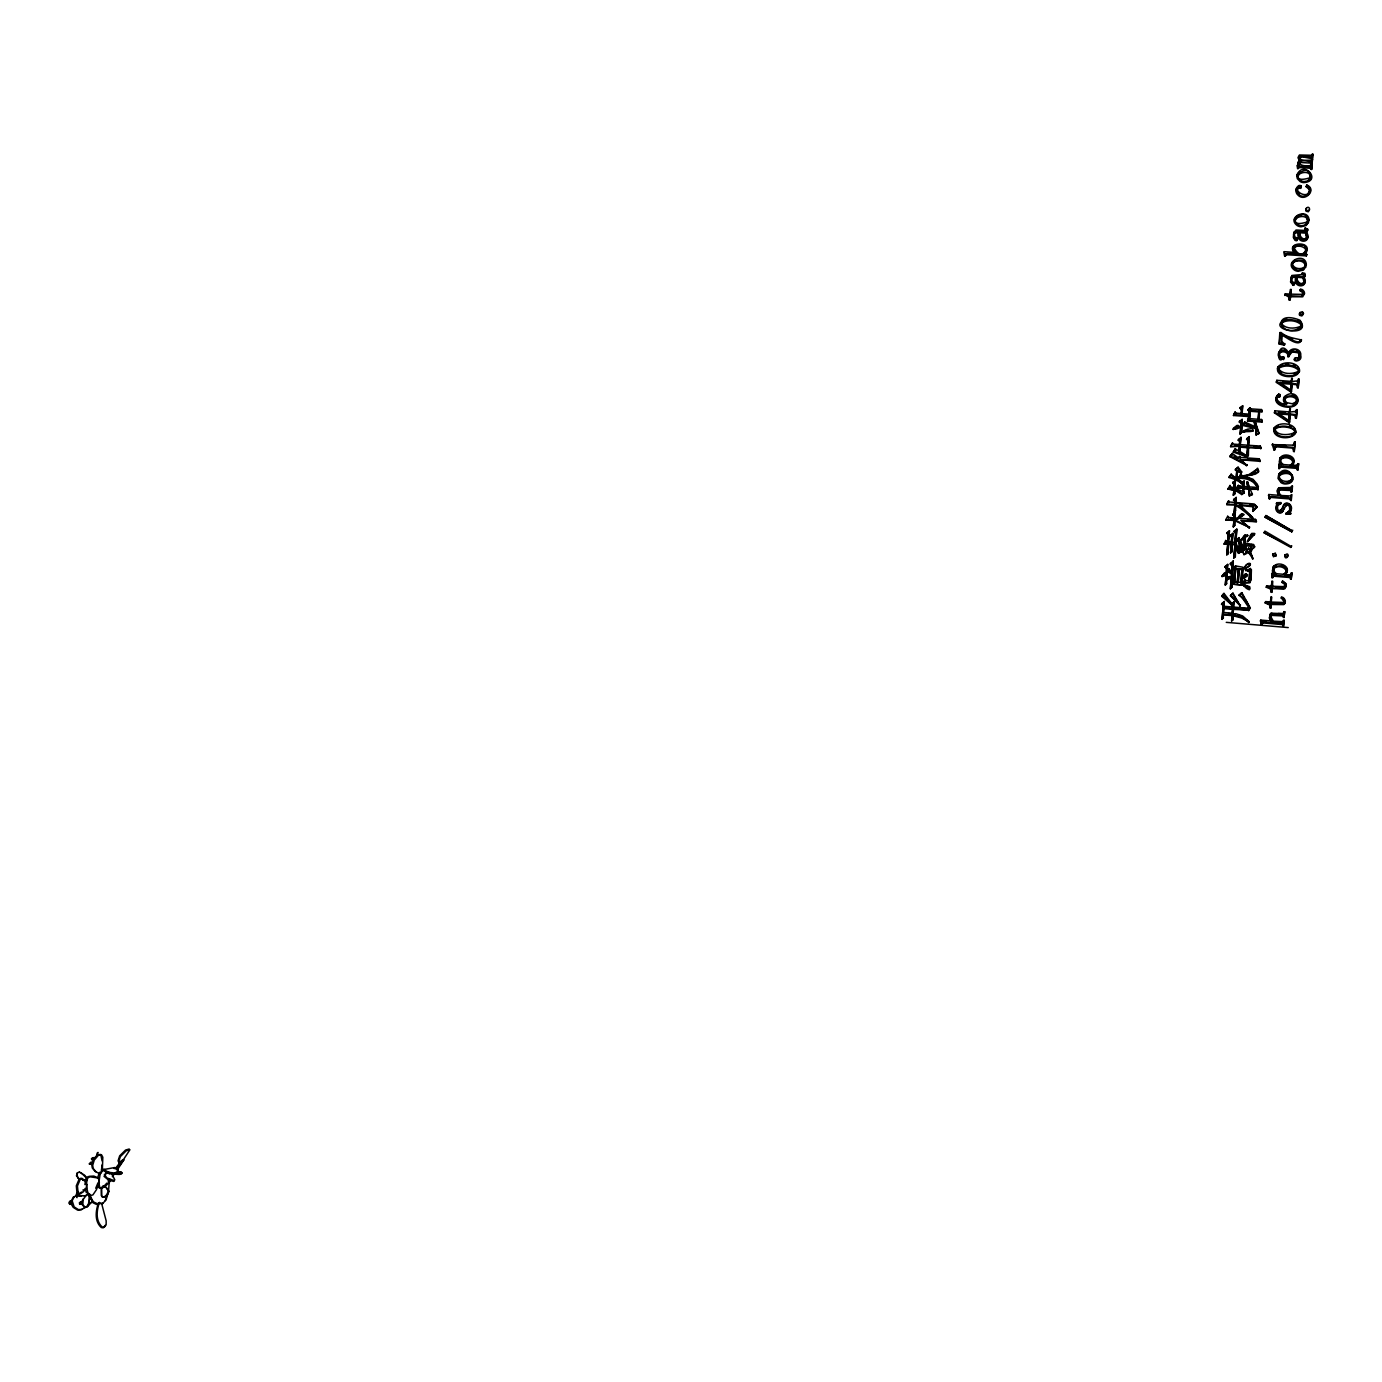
<?xml version="1.0" encoding="UTF-8"?>
<svg xmlns="http://www.w3.org/2000/svg" width="1382" height="1382" viewBox="0 0 1382 1382"><rect width="100%" height="100%" fill="white"/><g stroke="black" fill="none" stroke-linecap="round" stroke-linejoin="round"><path stroke-width="1.5" d="M98.087 1152.45L96.36 1156.337M1239.429 542.21L1238.928 551.539L1236.372 544.94L1239.257 550.796L1239.429 542.21L1237.011 539.567L1238.963 537.633L1244.508 549.76L1240.259 542.124M1249.276 589.769L1249.328 587.385C1236.579 579.835 1251.798 595.469 1249.673 586.694L1244.163 584.897L1243.662 586.089M1290.719 574.394L1291.945 572.891L1291.203 579.265L1289.752 576.536L1274.463 575.275L1272.027 577.676L1271.976 573.34L1274.947 573.582L1271.613 574.066M1297.404 465.285L1298.614 463.661L1297.888 470.035L1296.454 467.254L1281.304 466.08L1278.886 468.567L1278.851 464.197L1281.788 464.421L1279.991 462.4L1279.663 458.979M1290.425 579.196L1290.65 576.864M1291.168 572.822L1290.028 575.482L1284.949 575.154L1286.797 572.77M1297.111 469.984L1297.352 467.565M1297.853 463.609L1296.731 466.339L1291.686 466.045L1293.517 463.575M1291.203 579.265L1291.945 572.891M1297.888 470.035L1298.614 463.661M1298.113 161.953A3.179 2.902 4.5 0 0 1298.994 164.164L1299.823 164.821L1297.698 164.683L1297.301 165.788L1297.629 168.569L1299.581 166.41L1310.464 167.118L1311.639 169.485L1312.261 164.493L1310.879 166.445L1312.261 164.493M1271.976 573.34L1272.027 577.676M1278.851 464.197L1278.886 468.567M1297.698 164.683L1297.629 168.569M1284.154 603.934L1271.371 603.796L1270.766 608.184L1269.229 604.642L1265.221 603.001L1265.636 601.567L1270.697 601.999L1271.008 597.059L1271.112 602.742L1276.864 603.226M1265.273 602.258L1270.317 602.69L1271.008 597.059M1275.932 587.281L1284.189 587.35L1284.811 584.431L1281.891 582.323L1282.565 581.027L1286.279 583.86L1286.072 587.039L1283.602 588.68L1272.356 587.989L1271.751 592.377L1270.213 588.853L1266.223 587.212L1269.626 586.763M1271.993 581.269L1271.319 586.901L1271.993 581.269L1272.459 586.262L1272.77 581.321M1300.358 289.65L1303.209 291.619L1302.224 295.385L1302.829 292.604L1299.978 290.652C1300.928 286.765 1306.232 292.258 1304.09 294.746L1301.671 296.335L1290.702 295.783L1289.354 300.222L1288.611 296.94L1284.759 294.729L1285.122 293.744L1290.062 294.09L1291.099 289.477L1290.425 295.143L1291.099 289.477M1284.759 294.729L1289.682 295.092L1290.356 289.425M1269.989 608.115L1269.592 603.951L1265.221 603.001M1270.974 592.325L1270.594 588.145L1266.638 585.778L1271.682 586.193M1289.354 300.222L1288.991 295.955L1285.087 294.452L1284.707 295.437M1270.766 608.184L1271.371 603.796M1271.112 602.742L1271.786 597.128M1271.751 592.377L1272.356 587.989M1272.805 577.745L1273.599 575.448M1279.663 468.619L1280.458 466.252M1290.114 300.291L1290.702 295.783M1298.389 168.621L1299.201 167.516L1310.084 168.241L1310.879 169.433M1288.646 421.631L1289.458 413.84L1277.953 412.959L1289.026 420.767L1288.646 421.631L1277.59 413.961M1289.786 408.692L1289.199 412.786L1290.546 408.744M1290.546 391.106L1291.358 383.298L1279.887 382.451L1290.926 390.208L1290.546 391.106L1279.507 383.47M1291.686 378.184L1291.099 382.296L1292.446 378.253M1289.026 420.767L1289.458 413.84M1290.926 390.208L1291.358 383.298M1289.579 411.922L1274.895 410.8L1274.446 412.873L1289.337 422.771L1290.218 413.892L1295.694 414.721L1296.299 418.383L1297.162 409.608L1295.953 411.508M1276.467 381.207L1276.381 382.399L1291.237 392.229L1292.118 383.35L1297.577 384.179L1298.182 387.841L1299.045 379.1L1297.836 381.017M1289.337 422.771L1290.218 413.892M1291.237 392.229L1292.118 383.35M1303.312 277.747L1305.334 275.605L1304.867 273.325C1299.961 271.909 1303.036 276.59 1304.47 274.327L1304.936 276.607L1303.312 277.747C1310.188 288.147 1292.256 289.063 1295.746 277.229L1296.126 276.227L1294.606 276.106L1291.824 277.316L1292.032 281.669L1294.83 282.809L1293.587 284.364L1290.874 280.943L1291.116 276.866M1299.184 231.088C1306.197 232.124 1307.527 231.796 1305.195 227.978L1308.098 229.412L1306.456 232.124C1313.315 242.437 1295.47 243.37 1298.907 231.606L1294.623 232.694L1294.018 236.944L1295.867 238.758M1304.763 229.602L1305.195 227.978M1282.997 621.537L1284.189 620.311L1283.498 626.184L1282.151 623.645L1263.545 622.073L1261.265 624.318L1260.436 620.76L1265.964 621.226M1283.533 612.865L1284.724 611.639L1284.016 617.512L1282.686 614.955L1274.498 614.264L1271.526 614.696L1270.697 616.441L1273.288 621.14L1283.066 621.658L1281.874 622.556L1272.908 621.814L1270.421 618.151L1271.526 614.696M1291.168 494.583L1291.237 500.526L1289.924 497.9L1271.509 496.449L1269.246 498.781L1268.797 494.514L1279.732 495.378L1277.452 490.455M1283.895 488.019L1290.166 488.502L1292.464 486.153L1292.135 491.249L1290.978 491.975L1290.443 489.401L1280.509 488.796L1278.212 491.698L1279.525 495.084M1291.254 487.5L1292.464 486.153M1293.483 451.534L1293.137 448.666L1291.634 448.01L1276.139 446.818L1274.014 450.031L1272.304 444.589L1293.051 445.159L1295.176 441.981L1294.243 451.603L1292.913 447.371L1276.519 445.971L1275.292 447.06M1294.416 441.912L1293.327 445.609M1295.521 418.314L1294.813 415.239L1289.838 414.755M1297.404 387.789L1296.696 384.732L1291.738 384.265M1299.564 159.811C1297.473 154.197 1309.238 158.93 1311.38 158.239L1312.589 159.345L1311.95 164.337L1310.395 163.093L1301.032 162.489L1298.89 162.921L1299.235 164.942M1311.743 155.51L1312.9 154.214L1312.261 159.206L1312.9 154.214M1282.703 626.132L1282.928 623.956M1283.412 620.242L1282.686 622.315M1283.239 617.443L1283.463 615.266M1283.947 611.57L1283.222 613.643L1278.195 613.539M1290.46 500.474L1290.684 498.211M1290.978 491.975L1291.203 489.712M1291.686 486.101L1290.961 488.261M1296.402 409.556L1295.487 412.786M1298.285 379.031L1297.37 382.296M1311.518 164.441L1311.276 165.339C1296.074 168.293 1294.779 156.736 1311.466 162.247L1312.347 163.231M1312.157 154.162L1311.207 155.25L1299.426 154.991L1298.061 157.945L1299.754 160.917L1298.441 156.822L1300.065 155.803M1283.498 626.184L1284.189 620.311M1284.016 617.512L1284.724 611.639M1291.237 500.526L1291.928 494.635M1291.755 492.044L1292.066 486.965M1294.243 451.603L1295.176 441.981M1296.299 418.383L1297.162 409.608M1298.182 387.841L1299.045 379.1M1306.733 254.392L1286.918 253.493L1285.778 254.703L1306.301 255.877L1306.733 254.392L1305.282 253.234L1306.716 249.434L1305.178 246.549M1311.639 169.485L1311.863 165.598M1251.159 574.532L1249.95 582.738L1242.833 582.807L1249.518 582.392L1251.09 580.285L1251.401 569.643L1250.295 568.468L1248.792 570.196L1245.614 570.196L1249.743 571.958L1248.81 581.286M1269.937 614.351L1269.972 618.549L1271.855 621.019L1260.799 620.086L1261.265 624.318M1268.417 495.551L1268.797 494.514M1272.269 445.073L1272.667 443.743M1274.446 412.873L1274.895 410.8M1291.479 381.397L1276.83 380.309L1276.761 381.501L1291.634 391.331M1284.897 343.548L1284.362 345.189L1279.093 343.963L1279.767 333.373L1281.01 332.475C1286.797 337.588 1294.917 338.348 1301.619 340.007C1298.043 346.105 1286.366 335.55 1281.926 334.202L1281.701 341.285L1284.724 344.239L1279.456 343.03L1280.129 332.423M1285.847 254.461L1284.673 256.136L1284.241 251.679L1295.59 252.457L1295.193 253.476L1291.427 253.217M1269.246 498.781L1268.78 494.756M1284.673 256.136L1284.241 251.679M1262.042 624.37L1262.751 622.228M1270.006 498.85L1270.732 496.604M1285.433 256.188L1286.141 253.666M1274.014 450.031L1274.394 446.801L1272.632 444.227M1274.774 450.1L1275.655 446.213M1240.362 446.334L1239.689 452.329L1240.362 446.334L1247.773 446.904L1246.823 456.993L1248.395 455.162L1248.551 446.956L1261.075 448.044L1248.205 447.803L1248.05 455.991M1240.967 437.334L1240.155 445.488L1240.967 437.334L1238.203 440.15L1239.637 441.704L1239.378 445.436L1235.128 445.108M1242.159 419.368L1241.675 432.324L1240.138 434.173L1241.14 423.013L1239.464 421.337L1242.159 419.368L1241.347 433.171M1231.535 571.215L1231.88 565.981L1230.066 563.977L1233.262 560.902L1231.915 587.108L1230.36 588.818L1231.69 572.994L1227.285 570.766L1226.421 579.594L1228.771 576.709L1231.051 577.693L1226.387 580.198L1226.387 584.154L1225.281 585.052L1226.249 574.636L1221.843 576.363L1224.487 572.891L1226.318 573.651L1224.176 573.599L1221.843 576.363M1240.95 552.316L1240.034 542.867L1241.278 551.591L1238.548 553.353L1235.646 546.581L1235.387 556.272L1233.832 558.017L1235.042 544.059L1232.208 543.834L1231.777 551.936L1230.533 552.938L1231.431 543.765L1228.598 543.541L1228.028 553.854L1226.784 554.856L1227.821 543.472L1224.02 544.059L1227.51 544.232M1235.767 532.951L1234.817 543.091L1235.767 532.951L1234.351 530.999L1236.804 529.116L1235.715 545.596L1236.717 544.197M1233.832 558.017L1235.042 544.059M1235.646 546.581L1235.059 556.998M1235.525 544.283L1236.804 529.116M1233.763 582.548L1234.972 568.572L1233.988 567.622L1235.525 565.894L1243.23 567.276L1241.502 583.187L1242.694 585.018L1232.606 584.189L1242.694 585.018M1234.972 568.572L1234.091 581.839L1232.606 584.189M1235.508 614.334L1232.848 613.953L1235.836 613.66L1242.677 615.975L1249.19 621.727L1242.107 617.357L1233.055 615.007L1233.02 619.482L1231.604 621.054L1232.278 614.938L1223.467 614.195L1222.068 619.378L1223.277 605.368L1221.705 603.606L1224.331 601.481L1223.692 606.974L1228.961 607.406M1228.546 613.591L1232.07 613.884L1232.709 608.633L1223.899 607.89L1223.277 613.142L1223.899 607.89M1232.899 605.8L1232.485 607.717L1232.899 605.8L1231.31 604.038L1233.936 601.913L1233.59 607.095L1247.86 608.166L1248.896 610.118L1233.159 609.376L1232.848 613.953M1231.604 621.054L1232.278 614.938M1232.07 613.884L1232.709 608.633M1235.75 568.382L1234.541 582.617L1235.75 568.382L1238.462 568.607L1237.253 582.841L1238.462 568.607M1233.055 615.007L1232.692 620.155M1233.262 607.769L1233.936 601.913M1233.176 613.28L1233.487 608.702L1248.896 610.118M1243.126 484.218L1242.988 486.395L1238.099 485.859L1242.66 487.19L1243.126 484.218L1241.675 482.767L1244.111 481.005L1243.42 487.259L1244.111 481.005M1242.884 487.967L1236.527 488.416L1242.884 487.967L1242.66 491.353L1234.869 488.312L1235.404 480.331L1232.64 482.888L1234.074 484.46L1233.798 488.796L1230.274 487.552L1230.032 485.497L1230.274 487.552M1241.779 494.549L1241.399 492.787L1234.748 490.005L1241.779 494.549L1243.938 493.132L1243.645 488.019L1248.533 488.416L1249.414 496.121L1252.403 494.203L1249.812 488.52L1258.276 489.297L1249.466 489.314L1249.812 488.52M1243.109 492.096L1243.645 488.019M1238.013 582.893L1239.239 568.676L1241.952 568.9L1241.071 582.409L1238.358 582.185L1239.239 568.676M1248.844 416.569L1233.452 415.516L1233.763 414.652L1249.19 415.706L1247.531 421.026L1261.939 422.132L1261.628 419.523L1259.071 419.333L1259.607 411.093L1262.284 411.3L1259.261 411.974L1258.726 420.197M1245.389 414.755L1248.948 415.015L1249.535 410.575L1248.188 409.504L1249.967 407.725L1250.796 408.865L1261.507 409.556L1262.284 411.3M1249.19 415.706L1247.531 421.026M1248.948 415.015L1249.535 410.575M1246.823 456.993L1248.222 440.184L1246.789 438.612L1249.224 436.643L1248.654 445.28L1260.298 446.058L1261.075 448.044M1247.549 446.058L1248.222 440.184M1250.313 410.385L1249.432 419.489L1250.313 410.385L1258.847 411.041L1258.311 419.282L1249.76 418.625M1248.309 446.127L1249.224 436.643M1240.742 583.118L1241.952 568.9M1243.886 569.056L1242.729 568.952L1241.848 582.478L1243.023 584.31M1249.915 569.142L1245.908 569.954L1250.088 571.25L1249.173 580.872M1257.966 420.145L1258.847 411.041M1222.068 619.378L1223.277 605.368M1228.425 534.454L1227.613 542.521L1228.425 534.454L1226.991 532.744L1229.444 530.723L1228.391 542.573L1229.444 530.723M1226.784 554.856L1227.821 543.472M1223.692 606.974L1224.331 601.481M1226.007 574.376L1226.68 568.261L1225.108 566.516L1227.717 564.392L1227.009 570.991L1227.717 564.392M1223.467 614.195L1223.174 618.48M1225.281 585.052L1226.249 574.636M1226.318 573.651L1226.68 568.261M1228.598 543.541L1228.028 553.854M1231.051 577.693L1226.698 579.49L1226.387 584.154M1227.285 570.766L1226.421 579.594M1234.748 490.005L1234.903 493.547L1233.349 495.326L1234.005 489.694L1227.855 488.934L1233.677 490.489M1233.349 495.326L1234.005 489.694M1233.798 488.796L1234.402 483.648L1232.969 482.076M1234.437 490.8L1234.575 494.341M1235.404 480.331L1234.541 489.107L1240.38 491.387M1231.88 536.942L1231.224 542.815L1231.88 536.942L1230.585 535.11L1232.899 533.331L1232.312 542.124L1235.145 542.349M1230.533 552.938L1231.431 543.765M1236.026 478.535L1231.172 474.164L1230.861 474.976L1236.026 478.535L1236.838 470.364L1235.508 469.172L1238.082 467.185L1241.744 471.97L1241.14 473.128L1237.287 471.124L1241.744 471.97M1231.984 542.867L1232.899 533.331M1235.715 504.689L1235.387 505.484C1243.645 508.541 1267.259 533.331 1239.257 505.415L1239.585 504.637C1267.622 532.588 1243.973 507.764 1235.715 504.689L1235.56 510.787L1234.143 512.446L1234.972 504.275L1226.68 504.534L1234.644 505.052M1235.18 500.992L1234.765 503.238L1235.18 500.992L1233.746 499.42L1236.199 497.416L1235.525 503.29L1241.641 503.791M1236.354 477.723L1236.838 470.364M1232.208 543.834L1231.777 551.936M1242.383 521.187L1256.445 521.636L1240.76 520.254L1249.345 527.423L1234.834 519.77L1234.731 525.281L1233.314 526.922L1234.074 519.718L1225.644 519.96L1233.746 520.478M1230.187 518.371L1233.867 518.665L1234.333 515.814L1232.882 514.242L1235.335 512.238L1234.627 518.716L1237.08 518.924L1240.103 515.002M1234.143 512.446L1234.972 504.275M1233.314 526.922L1234.074 519.718M1233.867 518.665L1234.333 515.814M1231.172 474.164L1229.013 477.498L1232.295 478.5A36.191 34.17 10.3 0 1 1241.243 483.078L1236.769 478.846L1237.287 471.124M1241.071 414.427L1241.675 409.262L1240.12 407.586L1242.677 405.738L1242.159 413.615L1249.293 414.151M1234.834 519.77L1234.402 526.041M1234.627 518.716L1235.335 512.238M1235.387 505.484L1235.232 511.565M1235.525 503.29L1236.199 497.416M1236.769 478.846L1237.616 470.312M1239.274 447.112L1238.946 452.035L1239.602 446.265L1230.585 446.559L1239.602 446.265M1241.675 409.262L1241.399 413.546L1235.923 413.132L1235.093 411.991L1233.763 414.652M1239.378 445.436L1239.965 440.875L1238.531 439.303M1240.138 434.173L1241.14 423.013M1241.831 414.479L1242.677 405.738M1230.36 588.818L1231.69 572.994M1230.395 563.251L1232.208 565.255L1231.742 572.252L1228.736 568.555L1227.32 570.282M76.252 1196.639L78.48 1191.889M1233.262 429.56L1239.809 426.485L1236.959 425.397L1233.366 428.316C1231.794 430.51 1240.431 428.489 1239.084 426.865M89.191 1200.716L89.035 1194.653M88.362 1193.875L90.227 1195.24L88.603 1205.087L87.394 1206.918L84.596 1207.523L82.264 1204.758L81.901 1201.286L85.788 1195.862M101.612 1168.723L102.026 1164.94M102.13 1160.932L100.713 1154.471L97.552 1154.713L93.337 1159.619L91.782 1164.888L92.3 1167.98L95.099 1171.366L99.936 1173.888L102.32 1171.107L102.821 1157.235L101.629 1154.955L98.468 1155.197L94.252 1160.103L92.698 1165.371L93.216 1168.464L96.014 1171.85M101.456 1187.674L101.301 1195.568L102.683 1197.244L106.604 1196.121L109.005 1191.457L106.483 1187.725L103.149 1186.119L101.456 1187.674L101.767 1195.931M1250.883 551.038L1250.9 545.354L1245.476 544.923L1245.579 549.414M1251.211 550.295L1251.556 545.614M1278.696 352.531C1275.5 361.462 1290.46 357.731 1280.25 356.746L1279.387 354.172M1286.815 572.476L1287.005 571.25A5.511 5.2 14.4 0 0 1286.106 568.002L1281.546 565.117M1293.535 463.419L1293.725 462.21A5.442 5.113 10.9 0 0 1292.826 459.031M104.652 1169.448L102.648 1169.967L100.109 1174.475L98.796 1182.802L99.849 1187.587L101.663 1188.399L105.498 1186.188L109.644 1181.783L110.024 1179.433L109.143 1180.746L108.107 1179.986M1309.376 192.184L1309.359 189.576L1306.059 186.587L1306.733 184.929C1317.582 189.386 1304.746 202.809 1297.802 194.914A6.115 5.597 5 0 1 1296.057 191.614C1294.727 188.868 1299.477 182.769 1301.343 186.535L1300.6 188.349C1296.541 187.019 1295.366 192.927 1299.339 194.206M1272.805 568.019L1273.133 571.526L1274.947 573.582M86.41 1188.503L87.014 1184.65L84.751 1180.625L82.16 1178.414L80.467 1178.863L77.444 1185.981L78.152 1193.322L79.672 1193.996L82.903 1192.148L86.41 1188.503L85.269 1188.365M1284.068 397.446L1283.982 400.175L1286.504 404.563C1277.02 398.154 1292.205 388.653 1297.162 397.014A5.701 5.321 9.3 0 1 1298.009 400.193C1297.059 413.149 1268.365 406.187 1277.555 395.166M1292.636 479.589L1292.481 475.771L1289.942 472.748M1305.731 267.037L1304.142 261.336M1308.478 222.554L1308.322 218.926L1305.835 216.058M1278.575 474.924L1278.765 478.863L1281.511 481.869A7.877 7.376 11.2 0 0 1285.398 483.164L1289.579 482.508L1292.55 479.934M1297.352 402.577L1297.612 401.074A5.701 5.321 9.3 0 0 1296.765 397.912L1296.005 396.945M1280.665 459.36L1281.079 462.417L1283.204 464.525L1290.391 465.095L1292.412 463.73M1293.932 232.262L1293.31 237.359L1294.917 240.278L1296.955 240.503L1297.612 238.153L1294.848 237.03L1294.329 234.197M115 1174.026C120.545 1168.308 127.023 1176.237 115 1174.026C115.466 1169.189 127.299 1173.214 119.215 1173.767M104.272 1169.742L103.443 1170.623L108.314 1173.353L116.261 1173.957M1235.853 502.512L1254.234 503.981L1257.136 506.883L1252.938 511.392L1253.681 506.019L1239.585 504.637M1252.938 511.392L1253.681 506.019M1299.287 357.506L1299.253 354.604A3.559 3.3 8.2 0 0 1297.594 352.686L1292.187 351.961L1287.972 356.711C1288.922 352.03 1281.891 350.043 1279.456 353.498M1289.7 510.666L1289.596 506.071L1287.713 505.017L1285.312 506.278M84.889 1184.581L86.081 1178.656L88.12 1176.531L98.519 1178.051L99.349 1182.629L96.343 1189.833L92.922 1194.894L89.26 1195.914M86.289 1184.357L87.481 1178.431L89.502 1176.307L93.821 1176.082L98.519 1178.051M1288.853 356.781L1290.892 351.754L1297.992 351.754A3.559 3.3 8.2 0 1 1299.65 353.671L1298.234 359.026L1299.235 357.472M80.035 1204.361L82.246 1203.238L81.417 1202.098M1292.567 463.609L1292.498 460.897C1290.132 457.269 1283.74 456.699 1280.63 459.48M1285.847 572.684L1285.761 569.92C1283.412 566.223 1276.933 565.583 1273.789 568.417L1274.239 571.543L1276.381 573.703L1283.636 574.307L1285.675 572.925M71.104 1201.77L71.76 1203.687L70.43 1201.096M1301.999 326.895L1300.79 322.161M1277.849 367.215C1273.755 379.566 1304.798 379.912 1297.992 367.474M1273.962 428.23C1271.388 438.647 1291.013 440.772 1295.452 433.292C1298.078 422.754 1277.175 420.56 1273.599 429.094M1296.541 401.868L1296.471 399.415C1294.088 396.133 1288.024 395.805 1285.191 398.569M1276.847 505.276C1272.822 509.889 1280.699 516.92 1283.17 510.563M1299.926 358.404L1299.564 352.669M1284.362 345.189L1281.943 343.168M1278.816 489.936L1279.093 493.08L1281.149 495.499L1290.823 495.965M1284.724 603.537C1285.986 598.043 1278.35 595.469 1283.982 601.343M88.051 1205.277L88.811 1202.236M1275.845 556.1L1275.396 553.007L1272.58 554.476M1285.105 554.735C1286.901 562.111 1290.512 549.898 1284.724 555.46C1284.811 561.869 1291.565 553.387 1285.156 554.942M81.192 1172.8L87.083 1178.673L87.014 1180.193L87.429 1178.535L84.596 1175.218L79.31 1172.109M1272.943 553.733L1273.409 556.808L1276.225 555.357M97.638 1178.449L98.727 1174.32M1247.601 541.675L1254.424 534.471L1252.317 533.728L1250.347 535.335M1247.22 541.416L1251.677 533.4L1254.511 533.435L1247.946 540.932M99.469 1202.357C96.619 1210.338 95.323 1220.772 102.251 1227.061L104.186 1227.371L106.138 1224.849L106.172 1220.893L101.715 1203.774L98.502 1202.824C95.669 1210.787 94.356 1221.239 101.283 1227.527L103.218 1227.838L105.17 1225.316M114.205 1168.654L114.516 1167.583L117.919 1168.585L118.386 1172.731M117.608 1169.673L117.919 1168.585M105.274 1200.595L107.71 1192.441M1298.614 358.093L1296.022 357.662C1289.717 362.032 1302.777 362.654 1300.756 355.502C1301.809 348.022 1289.734 346.26 1288.404 353.775L1287.696 352.082M1294.589 358.249L1296.23 360.408L1299.253 359.078M1276.467 506.071L1276.674 502.702L1276.882 504.758M1289.976 512.394C1293.414 507.954 1287.678 499.783 1283.671 505.536M1253.111 431.08L1247.946 430.579L1243.472 432.013C1245.545 430.942 1256.722 432.894 1252.092 428.645L1247.721 429.128L1243.575 430.787L1243.472 432.013M1244.163 584.897L1249.622 589.077M1299.512 157.513L1301.74 156.235L1311.103 156.84L1312.658 158.084M1298.89 162.921L1299.27 161.798M1299.322 162.61L1299.702 161.487M1300.6 188.349L1301.084 185.654M1311.518 159.155L1311.777 157.116M69.394 1202.495L70.206 1201.113M83.266 1198.799L82.799 1204.568L85.148 1207.332M1311.19 164.303L1311.466 162.247M1312.589 159.345L1311.19 161.314L1311.829 159.293L1311.587 160.191C1308.927 159.897 1298.095 161.832 1299.909 156.408M1310.758 168.5L1311.138 167.395M1251.384 551.09L1252.299 548.775M1294.243 233.748L1295.297 231.882M1304.487 274.344L1291.928 275.45L1290.494 281.945L1293.207 285.366L1294.468 282.429M1295.141 238.671L1295.521 237.635M1305.161 228.548C1311.812 231.52 1297.957 229.861 1295.919 230.068L1293.552 233.316M1296.005 240.727L1297.612 238.153M1304.798 229.032L1307.7 230.466L1306.059 233.178C1312.9 243.474 1295.072 244.407 1298.527 232.66L1298.907 231.606M1302.656 239.812L1300.134 237.324L1299.667 231.658L1305.575 232.072L1306.767 237.652C1303.105 241.608 1298.769 235.493 1299.667 231.658M1296.955 240.503L1297.698 238.74M1233.452 415.516L1235.093 411.991M1235.923 413.132L1235.594 414.013L1234.782 412.873M1304.591 239.881L1306.681 237.514L1305.575 232.072M1306.336 229.948L1306.716 228.894M1241.347 410.126L1240.12 407.586M1306.733 230.293L1307.13 229.239M1306.612 231.416L1307.234 229.74M1291.669 282.671L1291.151 279.838L1292.498 276.486M1240.811 423.877L1239.464 421.337M1273.202 566.983L1272.338 571.112L1274.584 574.307M1238.186 425.328L1233.038 429.18M1239.706 444.589L1233.331 444.088L1232.502 442.948L1230.585 446.559M1289.682 295.092L1290.062 294.09M1293.207 285.366L1293.587 284.364M1299.132 284.105L1296.972 280.684L1296.886 276.279L1302.811 276.694L1304.314 281.133L1302.863 284.105M1239.447 427.712L1239.809 426.485M1294.174 285.141L1294.83 282.809M1280.06 457.96L1279.196 462.124L1281.425 465.25M1306.301 255.877L1306.698 254.858M1240.535 459.152L1246.789 465.458L1229.911 456.647L1232.191 453.417L1238.445 457.891L1239.689 456.423L1240.518 457.459L1259.209 458.789L1260.246 460.811L1240.207 459.981L1260.246 460.811M1249.19 411.439L1248.188 409.504M1229.911 456.647L1232.191 453.417M1255.236 428.472L1242.884 425.483L1243.213 424.62L1255.582 427.608L1256.1 435.036L1259.088 433.05L1254.977 421.182L1254.113 422.132L1255.167 427.746L1244.336 422.823L1244.681 421.959L1255.512 426.883L1256.1 435.036M1242.919 454.125L1245.32 456.388L1233.297 452.069L1235.197 448.822L1239.274 451.188M1247.86 410.385L1249.967 407.725M1302.017 274.154L1302.431 272.565M1233.297 452.069L1235.197 448.822M1250.796 408.865L1250.451 409.746L1249.639 408.606M1303.572 274.5L1303.969 273.481M1235.888 449.841L1235.577 450.687L1234.869 449.668M1303.934 282.135L1302.811 276.694M1303.986 274.845L1304.366 273.843M1279.093 343.963L1279.456 343.03M1299.978 290.652L1300.652 289.08M91.402 1158.634L92.559 1159.515M1233.953 456.146L1238.117 458.72L1239.689 456.423M1247.877 441.031L1246.789 438.612M1236.51 471.193L1235.508 469.172M1280.751 357.973L1280.25 356.746M1240.518 457.459L1240.19 458.288L1239.36 457.252M1258.743 433.913L1254.977 421.182M1259.261 411.974L1259.607 411.093M1235.18 469.984L1238.082 467.185M1261.507 409.556L1261.939 412.164M1282.686 357.627L1283.049 356.711M1284.051 357.022C1275.431 369.53 1277.538 336.137 1288.784 352.842L1288.404 353.775M80.692 1201.96L79.413 1202.737L79.69 1204.396M1283.567 359.666L1284.379 357.869M1245.32 456.388L1245.942 455.214L1240.017 451.499M1276.381 382.399L1276.83 380.309M1226.68 504.534L1228.615 500.837L1229.444 501.994L1235.093 502.443M1261.628 419.523L1261.939 422.132M1241.537 475.218C1248.499 479.295 1257.758 464.628 1258.795 471.366L1252.006 474.734L1242.781 475.805L1252.938 479.208L1257.395 484.322L1258.104 487.328L1253.491 482.491A17.482 16.463 10.5 0 0 1245.579 478.863L1238.635 478.017L1240.829 474.199L1241.209 476.03L1247.03 475.443M1287.972 356.711L1288.352 355.796C1289.51 349.819 1278.834 348.972 1279.006 355.105L1279.887 357.662M1238.635 478.017L1240.829 474.199M1246.374 465.786L1247.117 464.628M1234.852 501.787L1233.746 499.42M1234.195 517.887L1228.667 517.438L1227.7 516.263L1228.339 518.215M1241.243 483.078L1241.865 481.921L1237.097 478.034M1278.402 394.976L1278.765 394.077L1280.164 394.889L1279.473 397.273C1274.86 395.874 1275.776 402.421 1279.231 403.199M1301.36 339.575L1299.581 340.127M1279.905 394.457L1279.473 397.273M1296.022 357.662L1294.208 359.182M95.721 1188.244L97.984 1182.837M1260.712 448.891L1260.298 446.058M1234.005 516.592L1232.882 514.242M1247.773 487.604L1246.685 482.646L1247.549 481.765L1249.276 486.896L1257.499 487.414L1258.276 489.297M1248.931 487.691L1247.549 481.765M1228.114 535.197L1226.991 532.744M1243.938 493.132L1243.437 491.301M1259.209 458.789L1259.9 461.64M1225.696 540.483L1226.076 542.383L1225.696 540.483L1224.02 544.059M1249.414 496.121L1248.533 488.416M1249.466 474.855L1254.908 472.005L1257.309 468.325M1244.094 476.531L1255.357 474.147L1258.432 472.178L1257.827 468.377M1290.615 392.177L1290.995 391.279M1237.08 518.924L1241.727 513.672A2.764 2.609 11.2 0 1 1243.8 514.432L1237.719 518.958L1243.852 514.83M1231.552 537.684L1230.585 535.11M1279.076 473.732L1278.022 478.431L1281.131 482.681A7.86 7.376 11.3 0 0 1285.018 483.976C1302.069 483.994 1286.953 460.914 1278.713 474.544M1235.439 533.711L1234.351 530.999M1297.197 385.077L1297.577 384.179M1297.128 174.909C1303.399 159.241 1322.574 181.18 1303.779 182.631A7.636 6.996 4.8 0 1 1299.996 181.457L1297.318 178.641L1296.903 176.205L1297.508 173.821L1300.617 171.385M1257.931 490.109L1257.499 487.414M1257.827 487.535L1258.449 486.516M1281.978 509.112L1280.319 510.839L1277.659 509.803L1277.504 505.898L1280.959 502.564L1276.674 502.702M1226.352 568.969L1225.108 566.516M1239.101 542.953L1237.011 539.567M1288.698 422.719L1289.734 421.907M1236.683 540.31L1238.963 537.633M1299.011 166.496L1298.009 167.464M1249.846 517.127L1250.606 516.022M1295.314 415.602L1295.694 414.721M1244.18 550.485L1244.059 538.324L1240.829 540.397L1244.975 534.782L1247.601 535.197L1244.733 537.892L1245.113 543.938L1245.078 537.149L1247.756 535.663M1228.736 568.555L1229.324 570.818M1241.191 540.673L1244.405 537.581L1244.508 549.76M1254.355 509.751L1257.136 506.883M1233.262 560.902L1231.587 587.799M1234.506 520.548L1249.345 527.423M1249 528.183L1249.743 527.095M1247.41 536.423L1247.601 535.197M1227.579 578.177L1229.514 576.484M1234.644 569.28L1233.988 567.622M1238.047 518.198L1255.685 519.494L1247.497 519.684M1221.671 596.264L1223.951 593.379L1231.379 603.053L1230.654 603.951L1221.671 596.264L1223.951 593.379M1233.66 568.347L1235.525 565.894M1236.251 566.827L1235.197 566.62M1283.204 464.525L1281.563 464.352M1245.476 544.923L1246.892 552.904L1244.025 554.666L1240.034 542.867M1222.966 606.042L1221.705 603.606M1246.581 549.915L1252.973 558.708L1248.775 548.015L1246.581 549.915L1251.47 555.564L1252.558 558.933M1254.32 534.869L1254.77 533.728M1248.775 548.015L1252.973 558.708M1264.962 517.127L1291.773 531.759L1264.962 517.127L1265.895 515.538L1292.343 530.947L1265.895 515.538M1279.404 489.211L1279.024 490.005L1290.823 490.506M1290.391 465.095L1290.011 465.907L1292.965 462.78L1292.878 460.068C1290.132 454.954 1277.607 455.974 1280.699 463.246M1230.412 595.746L1232.951 593.137L1240.155 605.748L1230.412 595.746L1232.951 593.137M1244.422 568.365C1247.134 559.762 1256.065 563.856 1245.13 568.037C1243.8 562.733 1257.516 562.543 1244.785 568.762M1252.628 548.395L1254.683 546.771L1253.664 544.508L1245.458 543.195M1282.945 507.056L1279.957 511.616L1277.279 510.597L1276.381 507.332M1242.072 578.54L1245.908 573.875C1251.833 575.689 1235.905 582.997 1244.923 574.204M1245.579 570.68L1245.942 569.47M1281.149 495.499L1280.768 496.293L1287.869 496.846M1263.977 532.709L1291.375 546.581L1264.91 531.137L1263.977 532.709L1290.805 547.41L1291.375 546.581M1242.453 578.816L1247.601 574.947M1232.571 606.473L1231.31 604.038M1244.577 574.912L1245.908 573.875M1297.093 466.097L1297.491 465.285L1292.066 465.216M1276.312 503.497L1281.045 503.29M1244.767 579.507L1245.147 581.269L1244.767 579.507L1242.833 582.807M1247.255 575.655L1247.514 574.618M1239.015 595.348L1241.831 592.636L1250.347 607.994C1247.186 607.614 1243.938 597.646 1239.015 595.348L1241.831 592.636M1282.565 507.833C1284.016 498.401 1295.055 504.724 1290.373 511.616L1290.529 514.156L1285.726 514.139L1290.08 509.889L1289.216 504.551L1286.59 504.603L1284.051 508.87M1292.239 263.979C1294.658 258.676 1307.424 260.559 1304.694 267.313L1302.5 269.058M1239.758 605.955L1240.5 605.057M1285.657 513.396L1290.909 513.378M1301.343 186.535L1300.98 187.261C1290.736 188.056 1305.213 199.682 1309.393 192.029M71.242 1201.217L73.298 1197.088L77.427 1195.361L84.112 1195.81M74.213 1196.622L72.158 1200.751L74.144 1206.901L78.428 1209.613L81.987 1209.354M1281.891 582.323L1283.809 582.323L1285.899 584.551L1284.742 588.818L1271.993 588.68M1282.565 581.027L1285.191 583.722L1284.189 587.35M1270.991 604.487L1283.774 604.608C1289.32 599.771 1277.728 593.206 1284.362 600.652L1283.222 603.139L1284.137 601.723M1248.551 610.792L1247.86 608.166M1282.807 511.34L1284.431 508.092M1249.587 608.892L1250.347 607.994M1306.733 184.929L1309.946 189.99L1307.648 194.413M1306.059 186.587C1316.925 188.626 1304.746 201.703 1298.182 193.826A6.115 5.597 5 0 1 1296.437 190.526L1296.402 189.213M1266.223 587.212L1266.638 585.778M1232.744 615.681L1241.762 618.03L1248.792 621.935M1248.447 622.608L1249.19 621.727M1276.381 573.703L1276.001 574.428C1267.242 567.933 1282.513 561.887 1286.158 569.194L1286.227 571.958L1283.636 574.307M1290.805 547.41L1291.773 545.838M1260.419 621.002L1260.799 620.086M1290.408 575.24L1285.329 574.446M1242.884 425.483L1244.681 421.959M1280.907 598.112L1281.598 596.817M1227.009 503.756L1228.615 500.837M1295.832 432.445C1291.185 439.338 1275.551 438.146 1273.703 429.474M1277.469 368.13C1281.062 359.907 1300.099 361.479 1299.598 371.326C1294.969 378.15 1279.473 377.044 1277.59 368.441M1283.222 613.643L1270.835 613.211L1269.246 617.961L1271.475 621.693M1249.57 569.868L1250.295 568.468M1230.913 445.712L1232.502 442.948M1298.078 380.845L1292.239 381.449M1296.195 411.37L1290.339 411.974M105.637 1173.836L109.04 1172.454L111.631 1173.802L114.81 1179.744L113.756 1181.42L108.66 1180.159L104.065 1176.376L106.086 1173.059L109.04 1172.454M1225.644 519.96L1227.7 516.263M1230.464 578.833L1229.203 577.192M1251.954 549.5L1254.683 546.771M77.565 1172.748L76.425 1175.788L79.448 1179.468M1236.855 487.604L1238.427 485.065M1236.527 488.416L1238.099 485.859M1278.696 352.479L1279.974 350.907M1305.61 253.545C1314.679 240.019 1283.204 241.66 1295.193 253.476M121.011 1162.452L122.877 1159.636M1272.839 567.708L1273.807 566.067M1279.68 458.789C1281.805 453.486 1290.166 454.16 1293.224 458.202A5.459 5.113 10.9 0 1 1294.105 461.381L1291.686 466.045M89.122 1163.886L91.022 1162.469L93.285 1162.815M1240.829 540.397L1244.629 535.542L1247.255 535.957M1227.855 488.934L1230.032 485.497M1291.773 531.759L1292.723 530.187M117.315 1167.686L119.785 1164.197M117.107 1170.191L123.914 1159.809L116.278 1169.448M78.238 1191.578L76.183 1194.463L77.047 1197.676M112.374 1176.669L114.741 1173.439M1229.013 477.498L1230.861 474.976M97.448 1152.571L96.688 1156.527M1296.402 188.574L1298.51 186.587M1305.662 267.158L1302.76 269.645L1298.648 270.302A7.705 7.117 6.3 0 1 1294.83 269.093L1292.118 266.208L1291.704 263.737L1295.089 259.868M1308.409 222.606L1305.506 225.076L1301.429 225.75A7.687 7.048 5.5 0 1 1297.612 224.54L1294.917 221.69L1294.502 219.237L1297.871 215.454M115.242 1168.688L121.564 1160.483M122.186 1161.571L129.925 1149.738L126.228 1150.809L120.372 1156.579L118.748 1161.588L119.629 1163.402L122.186 1161.571L121.512 1160.811M1284.137 397.239L1285.778 395.701M1277.452 489.66L1279.784 487.932M1241.14 473.128L1237.754 468.014M1241.865 481.921L1241.589 482.266A36.226 34.205 10.3 0 0 1232.623 477.688L1229.341 476.686M1245.942 455.214L1233.625 451.24M1297.18 402.974C1291.514 411.335 1268.261 402.715 1278.765 394.077M100.212 1172.022L99.02 1173.404L99.936 1173.888M1306.301 208.267C1309.981 204.363 1311.121 213.208 1306.56 210.15A1.935 1.779 5.5 0 1 1306.301 208.267M1306.37 208.803L1305.921 209.338A1.935 1.779 5.5 0 0 1306.163 211.221L1308.305 211.757L1309.41 209.58M1284.949 575.154L1287.385 570.524A5.511 5.2 14.3 0 0 1286.487 567.276C1283.636 563.476 1276.242 562.526 1273.444 566.793M102.372 1203.877L106.069 1199.852L108.504 1191.681L109.213 1182.215L108.435 1182.957M104.116 1186.032L106.898 1183.096M1304.003 282.325C1300.324 286.299 1295.971 280.114 1296.886 276.279M1310.568 177.57C1282.669 186.57 1310.222 156.615 1310.171 178.675L1307.994 180.403M1307.838 221.759C1279.887 230.794 1307.389 200.649 1307.441 222.813L1305.264 224.54M1301.775 327.033C1279.093 340.611 1270.784 308.652 1299.944 320.192C1314.109 339.246 1261.645 329.21 1286.832 318.966M1274.221 427.988L1278.212 425.552M1278.091 367.025L1282.064 364.623M86.582 1206.624L92.439 1201.355L91.298 1197.9L90.4 1198.349M92.439 1201.355L87.498 1206.158L81.072 1209.803L77.53 1210.079L73.229 1207.367L71.484 1204.465M1289.717 351.684L1294.658 349.732M1296.489 401.747L1292.222 403.769L1286.936 402.68A4.561 4.25 9.2 0 1 1285.122 398.983M1280.285 457.891L1284.897 455.922M101.905 1188.036L103.149 1186.119M1231.932 620.397L1233.02 619.482M1227.112 554.113L1228.339 553.111M1230.861 552.213L1232.105 551.211M1234.161 557.274L1235.387 556.272M1224.798 567.242L1227.389 565.117M1225.609 584.344L1226.698 583.446M1230.688 588.11L1231.915 587.108M1221.394 604.297L1224.003 602.155M1230.982 604.729L1233.608 602.587M1222.396 618.721L1223.485 617.806M1233.677 494.549L1234.903 493.547M1233.418 500.215L1235.871 498.211M1234.472 511.685L1235.56 510.787M1232.554 515.02L1235.007 513.016M1233.642 526.162L1234.731 525.281M1226.663 533.487L1229.134 531.483M1240.466 433.309L1241.675 432.324M1238.203 440.15L1240.639 438.18M1246.443 439.459L1248.879 437.489M1247.169 456.164L1248.395 455.162M1279.49 473.525L1284.414 471.4L1288.715 472.091M92.542 1157.736L91.592 1159.705L94.512 1157.995M94.097 1157.46L93.959 1159.291M1282.548 511.461C1276.985 515.745 1274.135 504.482 1280.665 504.085L1280.578 503.342M1234.022 531.759L1236.475 529.876M1230.256 535.87L1232.571 534.091M1239.136 422.201L1241.831 420.232M1239.792 408.45L1242.349 406.619M1232.64 482.888L1235.076 481.126M1243.783 481.817L1241.347 483.562L1242.798 485.013M119.629 1163.402L118.956 1162.642L120.234 1161.726M85.235 1196.052L88.914 1193.685M81.037 1203.929L82.246 1203.238M1289.216 511.288L1286.106 513.361M1294.347 231.917L1297.111 230.932M1291.548 276.469L1298.493 275.778M84.44 1196.432L87.55 1194.376M1242.107 493.754L1244.266 492.338M92.007 1158.358L94.218 1157.65M71.76 1203.687L69.722 1204.413M1274.256 565.998L1276.588 564.996M81.78 1192.027L78.549 1193.858L77.012 1193.202L76.304 1185.842L79.327 1178.742L81.037 1178.293L83.611 1180.504M1275.811 555.875L1273.772 556.082L1272.77 554.407M1231.379 603.053L1221.982 595.573M1230.654 603.951L1223.64 594.07M1222.085 576.639L1225.938 575.344M1303.554 253.839C1311.414 248.415 1296.886 242.886 1293.587 248.415A4.181 3.852 6 0 0 1294.174 251.662L1297.214 253.614M1238.877 552.61L1241.278 551.591M1270.473 613.884L1271.924 613.263M1256.445 434.173L1259.088 433.05M1249.76 495.326L1252.403 494.203M1298.424 328.156L1300.497 327.05A2.401 2.228 7.6 0 0 1301.136 324.735C1296.592 320.123 1286.487 319.328 1281.339 323.267C1285.035 329.141 1295.176 329.054 1300.877 326.1A2.401 2.228 7.6 0 0 1301.533 323.785C1297.093 319.38 1283.895 316.979 1281.114 324.131L1283.653 327.102M1291.824 434.57L1293.915 433.464A2.418 2.263 10.1 0 0 1294.571 431.098C1291.807 425.069 1268.296 425.414 1276.933 433.43M1244.37 553.923L1246.892 552.904M1243.247 431.633L1247.393 429.992M1302.621 294.401L1290.805 294.141M1284.569 586.642L1272.459 586.262M1283.602 602.448L1271.475 602.068M1293.241 404.356L1296.091 402.628L1296.852 398.517C1294.468 395.235 1288.404 394.906 1285.554 397.688L1284.742 399.882A4.561 4.25 9.2 0 0 1286.556 403.561M91.177 1163.92L92.68 1163.108M1249.155 580.578L1245.476 580.561M1271.164 615.37L1283.083 615.94M77.202 1172.869L79.672 1171.988M1294.917 232.936L1298.527 232.66M1292.118 277.506L1295.746 277.229M116.261 1174.406L118.075 1173.819M1291.341 487.466L1278.713 487.742L1277.072 491.249L1278.212 494.981M89.795 1164.3L91.074 1163.73M1288.197 481.955L1291.583 479.848C1295.262 468.481 1269.678 474.441 1282.358 481.489M101.249 1169.811L103.27 1169.293M1294.105 373.9L1297.681 372.397A2.401 2.246 8.6 0 0 1298.337 370.082C1293.794 365.418 1283.619 364.589 1278.454 368.562C1282.047 374.539 1292.36 374.453 1298.078 371.482A2.418 2.246 8.6 0 0 1298.735 369.149C1294.295 364.71 1281.097 362.291 1278.229 369.426L1280.786 372.414M1240.725 514.622L1241.381 514.45A2.764 2.609 11.2 0 1 1243.455 515.192M1296.8 244.7L1293.656 246.082L1292.826 247.948L1295.59 252.457M1279.836 396.375C1271.44 396.738 1282.168 406.515 1286.884 403.682M82.868 1190.04L86.323 1189.263M70.828 1204.258L69.1 1203.221M1270.369 497.399L1290.287 498.988M1280.078 467.081L1296.955 468.394M1262.388 622.902L1282.548 624.612M1273.237 576.173L1290.27 577.572M1300.134 159.794L1297.733 163.076A3.179 2.902 4.5 0 0 1298.614 165.27M1298.873 161.089L1299.754 160.917M1281.684 349.974L1285.174 350.095M103.166 1203.117L97.396 1203.739L93.7 1201.995L91.057 1198.609L90.193 1194.393M114.516 1167.583L103.754 1169.535L108.625 1172.264L116.572 1173.318M102.216 1196.881L104.514 1196.795L107.502 1194.048L108.539 1191.094L106.034 1187.363M1300.427 214.815L1301.775 214.797M89.675 1164.11L90.901 1162.279L93.164 1162.625M82.955 1180.297L87.014 1180.193M1286.176 364.053L1288.646 364.14M70.655 1201.131L69.411 1201.77L69.566 1204.188M1257.067 459.515L1247.791 458.876M1247.877 420.163L1262.284 421.268M129.252 1148.995L125.537 1150.066L119.681 1155.836L118.075 1160.828L118.956 1162.642M1297.301 165.788L1299.426 165.926M1304.694 166.272L1308.357 166.514M1253.042 487.95L1257.136 488.209M1254.13 446.507L1259.952 446.904M76.511 1195.827L81.538 1196.173M1299.27 232.712L1305.178 233.109M1296.489 277.281L1302.431 277.696M1290.339 296.767L1302.777 296.785L1303.882 292.725L1300.272 290.082M1279.767 333.373L1280.648 333.442M1288.352 355.796L1289.233 355.848M1282.738 381.674L1289.009 382.14M1279.525 383.35L1290.978 384.196M1278.713 412.009L1285.001 412.475M1249.967 411.266L1258.501 411.905M1235.301 607.925L1247.514 608.84M1279.507 413.978L1289.078 414.704M1278.143 445.039L1285.916 445.643M1240.483 444.641L1247.894 445.211M1240.034 447.163L1247.445 447.733M1243.748 486.447L1248.119 486.792L1247.03 481.852M1243.316 488.831L1248.188 489.211M1249.794 504.43L1254.787 505M1239.257 505.415L1253.336 506.797M1234.955 517.956L1237.408 518.146M1226.387 541.64L1227.942 541.761M1228.702 541.83L1231.535 542.055M1228.27 544.283L1231.103 544.508M1231.88 544.577L1234.713 544.802M1245.13 545.665L1251.211 546.356M1235.422 569.108L1238.134 569.332M1238.911 569.384L1241.623 569.609M1234.869 581.908L1237.581 582.133M1224.003 606.283L1232.813 607.026M1223.571 608.581L1232.381 609.307M1223.588 612.468L1232.399 613.211M1223.156 614.869L1231.967 615.612M1226.249 622.349L1288.249 627.583M108.28 1181.627L109.644 1181.783M85.891 1184.529L87.014 1184.65M114.222 1180.643L106.88 1177.93L104.358 1174.32M1238.963 477.205L1245.925 478.051A17.5 16.48 10.5 0 1 1253.837 481.679L1258.19 486.74M1286.642 455.974L1289.786 456.63M1299.65 186.397L1300.704 186.743M1281.062 403.786L1283.481 404.235M1251.436 544.456L1254.338 547.514M80.553 1201.908L81.573 1202.15M1301.568 244.821L1303.001 245.219M1292.222 395.045L1295.003 396.116M1245.562 574.601L1247.169 575.327M1237.978 614.921L1240.259 615.681M1230.585 486.758L1234.109 488.001M1295.815 349.922L1296.903 350.302M1293.276 364.9L1295.159 365.591M1289.492 425.863L1291.375 426.554M1292.602 339.367L1282.012 334.271M1230.222 455.818L1246.719 464.957M1248.24 477.844L1250.589 478.811M1296.385 239.691L1294.329 238.05L1293.569 234.266M1301.188 180.316C1289.942 174.771 1310.101 167.55 1310.654 177.121M1298.424 224.454C1287.126 218.84 1307.389 211.601 1307.942 221.241M1295.642 268.937C1283.066 262.027 1308.236 254.564 1305.092 266.294C1301.982 270.146 1293.224 269.145 1292.464 263.789M1226.974 571.492L1231.362 573.703M100.281 1188.244L98.468 1187.432L97.759 1184.236M92.905 1202.737L96.602 1204.482M108.591 1173.232L109.869 1173.905M101.404 1170.623L102.32 1171.107M1297.974 320.296L1299.546 321.16M1242.349 616.648L1248.844 622.384M79.811 1179.347L78.048 1178.172L76.77 1173.992M1242.712 522.275L1249.397 527.855M1274.809 412.009L1289.095 421.856M1249.95 569.194L1251.056 570.351M1275.033 553.75L1276.018 555.426M1240.207 459.981L1246.789 465.458M1304.884 254.271L1306.336 255.411M1291.03 457.252L1292.049 458.081M1230.74 595.055L1240.086 605.281M1252.593 480.02L1258.104 487.328M1239.36 594.657L1245.545 601.084L1249.933 608.218M1252.057 494.998L1250.917 493.357M90.642 1195.706L87.792 1192.528L86.375 1185.825M1309.6 172.802L1311.207 178.416L1308.253 180.869L1304.176 181.543A7.653 6.996 4.8 0 1 1300.376 180.351L1297.698 177.535L1297.283 175.099M1235.318 547.307L1238.548 553.353M1294.226 428.472L1295.107 429.577M1255.564 505.57L1256.791 507.678M1243.765 597.3L1241.502 593.327M1228.304 501.631L1229.116 502.789M1231.863 454.263L1232.571 455.283M1240.5 475.011L1241.209 476.03M1245.856 600.151L1250.002 608.685M1232.623 593.828L1240.155 605.748M1303.71 276.745C1310.585 287.145 1292.654 288.061 1296.126 276.227M1239.706 543.627L1244.025 554.666M1290.132 513.206L1290.529 514.156M1242.902 567.985L1243.558 569.781M1255.685 519.494L1256.445 521.636M1238.618 538.375L1239.118 539.878M85.166 1188.986L86.392 1192.752M1245.804 551.297L1246.564 553.646M89.398 1195.154L90.262 1199.369M1254.459 421.268L1255.512 426.883M1281.321 342.218L1281.546 335.152C1285.986 336.5 1297.663 347.055 1301.222 340.939M1295.608 430.769L1295.711 432.048M1306.353 264.757L1303.537 269.991L1298.268 271.321A7.705 7.1 6.3 0 1 1294.45 270.095C1282.962 261.63 1305.731 251.438 1306.353 264.757M1309.082 220.239L1306.284 225.473L1301.032 226.803A7.67 7.048 5.5 0 1 1297.232 225.594C1285.796 217.199 1308.426 206.989 1309.082 220.239M1279.266 475.477C1278.454 481.592 1288.801 483.303 1291.98 479.036C1294.813 472.126 1281.753 469.949 1279.266 475.477M1293.984 247.378C1302.932 266.588 1315.612 237.013 1293.984 247.378M1303.088 314.388L1301.879 315.942L1299.719 315.39A1.952 1.814 7.4 0 1 1299.477 313.472L1302.069 312.678L1303.088 314.388M1303.485 313.42L1302.259 314.975L1300.099 314.422A1.952 1.814 7.4 0 1 1299.857 312.505L1302.466 311.71L1303.485 313.42M1274.947 428.662C1275.828 435.952 1288.974 435.572 1294.312 432.601A2.418 2.263 10.1 0 0 1294.951 430.251C1290.408 425.518 1280.147 424.654 1274.947 428.662"/></g></svg>
